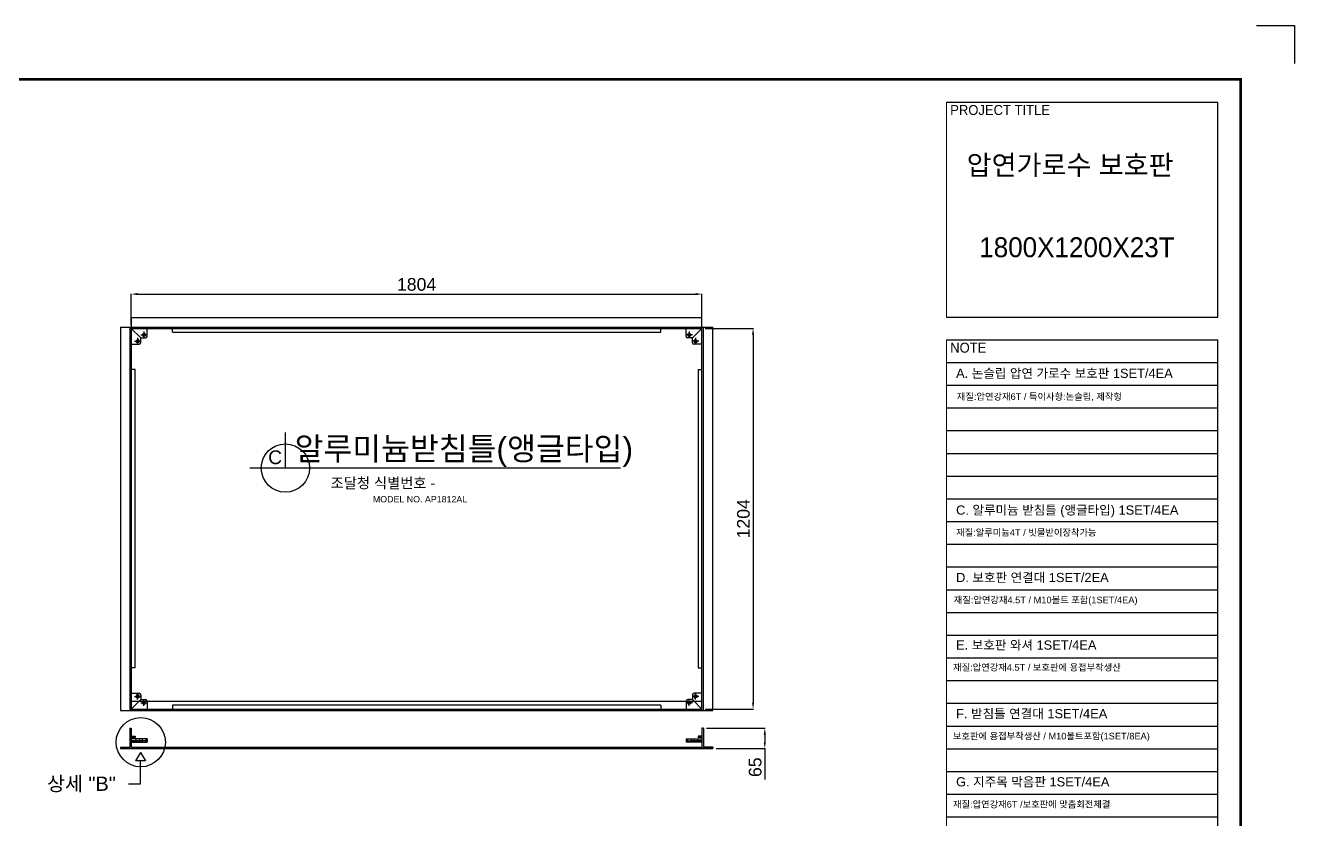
# Model space of a CAD drawing. Header units: millimetres. Extents: x 38142 to 45313, y -49849 to -44778.
# Drawn here: x 41301 to 45313, y -47290 to -44778 of the extents above; entities that cross this region are included whole.
import ezdxf
from ezdxf.enums import TextEntityAlignment as Align

# ---------------------------------------------------------------- set-up
doc = ezdxf.new("R2010")
doc.units = ezdxf.units.MM
doc.layers.add('LAYOUT', color=7, linetype='Continuous')
doc.layers.add('TEXT', color=7, linetype='Continuous')
doc.styles.add('H', font='')
doc.styles.get("Standard").update_dxf_attribs({"font": 'arial.ttf'})
doc.styles.get('H').set_extended_font_data('Dotum')
doc.dimstyles.new('ISO-25', dxfattribs={"dimtxt": 40, "dimasz": 20, "dimexe": 1.25, "dimexo": 10, "dimgap": 10, "dimtad": 1, "dimdec": 0, "dimtxsty": 'Standard', "dimcen": 2.5, "dimclrd": 3, "dimclre": 3, "dimclrt": 3, "dimadec": 0, "dimazin": 0, "dimtfac": 1, "dimtdec": 0, "dimtmove": 0, "dimatfit": 3, "dimfxl": 1, "dimarcsym": 0})

# ---------------------------------------------------------------- blocks, each defined once
blk = doc.blocks.new('*D24')
at = {"color": 3, "lineweight": -2, "transparency": 16777216}
for p, q in [((41636, -45726.7), (41636, -45626.7)), ((41656, -45628), (43420, -45628)), ((43440, -45726.7), (43440, -45626.7))]:
    blk.add_line(p, q, dxfattribs=at)
at = {"color": 3, "transparency": 16777216}
for points in [[(41656, -45624.6), (41656, -45631.3), (41636, -45628)], [(43420, -45624.6), (43420, -45631.3), (43440, -45628)]]:
    blk.add_solid(points, dxfattribs=at)
at = {"layer": 'Defpoints', "color": 0, "transparency": 16777216}
for p in [(43440, -45628), (41636, -45736.7), (43440, -45736.7)]:
    blk.add_point(p, dxfattribs=at)
at = {"color": 3, "transparency": 16777216, "insert": (42538, -45597.6), "char_height": 40, "attachment_point": 5}
blk.add_mtext('1804', dxfattribs=at)
blk = doc.blocks.new('*D25')
at = {"color": 3, "lineweight": -2, "transparency": 16777216}
for p, q in [((43450, -45736.7), (43602.8, -45736.7)), ((43601.6, -45756.7), (43601.6, -46920.7)), ((43450, -46940.7), (43602.8, -46940.7))]:
    blk.add_line(p, q, dxfattribs=at)
at = {"color": 3, "transparency": 16777216}
for points in [[(43598.2, -45756.7), (43604.9, -45756.7), (43601.6, -45736.7)], [(43598.2, -46920.7), (43604.9, -46920.7), (43601.6, -46940.7)]]:
    blk.add_solid(points, dxfattribs=at)
at = {"layer": 'Defpoints', "color": 0, "transparency": 16777216}
for p in [(43440, -45736.7), (43440, -46940.7), (43601.6, -46940.7)]:
    blk.add_point(p, dxfattribs=at)
at = {"color": 3, "transparency": 16777216, "insert": (43571.2, -46338.7), "char_height": 40, "attachment_point": 5, "rotation": 90}
blk.add_mtext('1204', dxfattribs=at)
blk = doc.blocks.new('A$C2E731E15')
at = {"color": 1}
for p, q in [((-10, 0), (10, 0)), ((0, -10), (0, 10))]:
    blk.add_line(p, q, dxfattribs=at)
blk.add_circle((0, 0), 4.5)
at = {"color": 4}
blk.add_arc((0, 0), 5, 270, 180, dxfattribs=at)
blk = doc.blocks.new('A$C600E4CCD')
for p, q in [((0, 6), (0, 0)), ((50, 6), (0, 6)), ((50, 0), (0, 0)), ((50, 6), (50, 0))]:
    blk.add_line(p, q)
at = {"color": 2}
for p, q in [((14, 6), (14, 0)), ((26, 6), (26, 0)), ((34, 6), (34, 0)), ((46, 6), (46, 0))]:
    blk.add_line(p, q, dxfattribs=at)
blk = doc.blocks.new('*D35')
at = {"color": 3, "lineweight": -2}
for p, q in [((43454.5, -47001.1), (43640, -47001.1)), ((43638.7, -47021.1), (43638.7, -47045.6)), ((43484.5, -47065.6), (43640, -47065.6)), ((43638.7, -47065.6), (43638.7, -47163.5))]:
    blk.add_line(p, q, dxfattribs=at)
at = {"color": 3}
for points in [[(43642, -47021.1), (43635.4, -47021.1), (43638.7, -47001.1)], [(43635.4, -47045.6), (43642, -47045.6), (43638.7, -47065.6)]]:
    blk.add_solid(points, dxfattribs=at)
at = {"layer": 'Defpoints', "color": 0}
for p in [(43444.5, -47001.1), (43474.5, -47065.6), (43638.7, -47065.6)]:
    blk.add_point(p, dxfattribs=at)
at = {"color": 3, "insert": (43608.3, -47124.6), "char_height": 40, "attachment_point": 5, "rotation": 90}
blk.add_mtext('65', dxfattribs=at)

msp = doc.modelspace()

# ---------------------------------------------------------------- linework, layer by layer
for p, q in [((45192.7, -44777.9), (45313.5, -44777.9)), ((45313.5, -44777.9), (45313.5, -44898.7)), ((44213.3, -45020.5), (45070.9, -45020.5)), ((45070.9, -45700.5), (45070.9, -45020.5)), ((41601.5, -45732.2), (41601.5, -46945.2)), ((41601.5, -45732.2), (43474.5, -45732.2)), ((41631.5, -45732.2), (41631.5, -46945.2)), ((41636, -45702.2), (41636, -46945.2)), ((41636, -45702.2), (43440, -45702.2)), ((41636, -45736.7), (43440, -45736.7)), ((41636, -45736.7), (41666, -45766.7)), ((41686, -45761.7), (41686, -45736.7)), ((41766, -45748.7), (41766, -45736.7)), ((43310, -45748.7), (43310, -45736.7)), ((43390, -45761.7), (43390, -45736.7)), ((43440, -45736.7), (43410, -45766.7)), ((43440, -46945.2), (43440, -45702.2)), ((43444.5, -46945.2), (43444.5, -45732.2)), ((43474.5, -46945.2), (43474.5, -45732.2)), ((44213.3, -45700.5), (45070.9, -45700.5)), ((41666, -45781.7), (41666, -45766.7)), ((41666, -45766.7), (41681, -45766.7)), ((41766, -45748.7), (43310, -45748.7)), ((43410, -45766.7), (43395, -45766.7)), ((43410, -45781.7), (43410, -45766.7)), ((44213.3, -45772.4), (45070.9, -45772.4)), ((45070.9, -48707.2), (45070.9, -45772.4)), ((41636, -45786.7), (41661, -45786.7)), ((43440, -45786.7), (43415, -45786.7)), ((44213.3, -45844.3), (45070.9, -45844.3)), ((41648, -45866.7), (41636, -45866.7)), ((41648, -46810.7), (41648, -45866.7)), ((43428, -45866.7), (43428, -46810.7)), ((43428, -45866.7), (43440, -45866.7)), ((44213.3, -45916.1), (45070.9, -45916.1)), ((44213.3, -45988), (45070.9, -45988)), ((42123.2, -46178.2), (42123.2, -46065.6)), ((44213.3, -46059.9), (45070.9, -46059.9)), ((44213.3, -46131.8), (45070.9, -46131.8)), ((43182.3, -46178.2), (42010.6, -46178.2)), ((44213.3, -46203.6), (45070.9, -46203.6)), ((44213.3, -46275.5), (45070.9, -46275.5)), ((44213.3, -46347.4), (45070.9, -46347.4)), ((44213.3, -46419.3), (45070.9, -46419.3)), ((44213.3, -46491.1), (45070.9, -46491.1)), ((44213.3, -46563), (45070.9, -46563)), ((44213.3, -46634.9), (45070.9, -46634.9)), ((44213.3, -46706.8), (45070.9, -46706.8)), ((44213.3, -46778.6), (45070.9, -46778.6)), ((41648, -46810.7), (41636, -46810.7)), ((43428, -46810.7), (43440, -46810.7)), ((44213.3, -46850.5), (45070.9, -46850.5)), ((41636, -46890.7), (41661, -46890.7)), ((41666, -46895.7), (41666, -46910.7)), ((43410, -46895.7), (43410, -46910.7)), ((43440, -46890.7), (43415, -46890.7)), ((41636, -46940.7), (41666, -46910.7)), ((41636, -46915.2), (43440, -46915.2)), ((41636, -46940.7), (43440, -46940.7)), ((41666, -46910.7), (41681, -46910.7)), ((41686, -46915.7), (41686, -46940.7)), ((43310, -46928.7), (41766, -46928.7)), ((41766, -46928.7), (41766, -46940.7)), ((43310, -46928.7), (43310, -46940.7)), ((43390, -46915.7), (43390, -46940.7)), ((43410, -46910.7), (43395, -46910.7)), ((43440, -46940.7), (43410, -46910.7)), ((44213.3, -46922.4), (45070.9, -46922.4)), ((41601.5, -46945.2), (43474.5, -46945.2)), ((41631.5, -47001.1), (41631.5, -47061.1)), ((41631.5, -47001.1), (41636, -47001.1)), ((41636, -47001.1), (41636, -47065.6)), ((43440, -47001.1), (43440, -47065.6)), ((43444.5, -47001.1), (43440, -47001.1)), ((43444.5, -47001.1), (43444.5, -47061.1)), ((44213.3, -46994.3), (45070.9, -46994.3)), ((41601.5, -47061.1), (41601.5, -47065.6)), ((41601.5, -47061.1), (41631.5, -47061.1)), ((41636, -47026.1), (41648, -47026.1)), ((41636, -47030.6), (41648, -47030.6)), ((41636, -47041.1), (41666, -47041.1)), ((41636, -47045.6), (41686, -47045.6)), ((41648, -47026.1), (41648, -47030.6)), ((41666, -47041.1), (41666, -47045.6)), ((41686, -47041.1), (41686, -47045.6)), ((43390, -47041.1), (43390, -47045.6)), ((43440, -47045.6), (43390, -47045.6)), ((43440, -47041.1), (43410, -47041.1)), ((43410, -47041.1), (43410, -47045.6)), ((43440, -47026.1), (43428, -47026.1)), ((43428, -47026.1), (43428, -47030.6)), ((43440, -47030.6), (43428, -47030.6)), ((43474.5, -47061.1), (43444.5, -47061.1)), ((43474.5, -47061.1), (43474.5, -47065.6)), ((41601.5, -47065.6), (43474.5, -47065.6)), ((41665.2, -47077.6), (41649, -47104.9)), ((41665.2, -47077.6), (41681.4, -47104.9)), ((43474.5, -47065.6), (43440, -47065.6)), ((44213.3, -47066.1), (45070.9, -47066.1)), ((41681.4, -47104.9), (41649, -47104.9)), ((41665.2, -47177.2), (41665.2, -47104.9)), ((44213.3, -47138), (45070.9, -47138)), ((41627.6, -47177.2), (41665.2, -47177.2)), ((44213.3, -47209.9), (45070.9, -47209.9)), ((44213.3, -47281.8), (45070.9, -47281.8))]:
    msp.add_line(p, q)
at = {"color": 0, "lineweight": 20}
for p, q in [((44213.3, -45700.5), (44213.3, -45020.5)), ((44213.3, -48707.2), (44213.3, -45772.4))]:
    msp.add_line(p, q, dxfattribs=at)
at = {"color": 2}
for p, q in [((41636, -47061.1), (43440, -47061.1)), ((41651.5, -47041.1), (41651.5, -47045.6)), ((41660.5, -47041.1), (41660.5, -47045.6)), ((41671.5, -47041.1), (41671.5, -47045.6)), ((41680.5, -47041.1), (41680.5, -47045.6)), ((43395.5, -47041.1), (43395.5, -47045.6)), ((43404.5, -47041.1), (43404.5, -47045.6)), ((43415.5, -47041.1), (43415.5, -47045.6)), ((43424.5, -47041.1), (43424.5, -47045.6))]:
    msp.add_line(p, q, dxfattribs=at)
at = {"color": 4}
for p, q in [((41651, -47041.1), (41651, -47045.6)), ((41661, -47041.1), (41661, -47045.6)), ((41671, -47041.1), (41671, -47045.6)), ((41681, -47041.1), (41681, -47045.6)), ((43395, -47041.1), (43395, -47045.6)), ((43405, -47041.1), (43405, -47045.6)), ((43415, -47041.1), (43415, -47045.6)), ((43425, -47041.1), (43425, -47045.6))]:
    msp.add_line(p, q, dxfattribs=at)
for centre, radius in [((42123.2, -46178.2), 76.3), ((41666, -47045.6), 77.8)]:
    msp.add_circle(centre, radius)
for centre, start, end in [((41681, -45761.7), 270, 0), ((43395, -45761.7), 180, 270), ((41661, -45781.7), 270, 0), ((43415, -45781.7), 180, 270), ((41661, -46895.7), 0, 90), ((43415, -46895.7), 90, 180), ((41681, -46915.7), 0, 90), ((43395, -46915.7), 90, 180)]:
    msp.add_arc(centre, 5, start, end)
at = {"layer": 'LAYOUT'}
for p, q in [((45142.7, -44948.7), (43029.6, -44948.7)), ((45142.7, -45423), (45142.7, -44948.7))]:
    msp.add_line(p, q, dxfattribs=at)
at = {"layer": 'LAYOUT', "const_width": 8.54}
msp.add_lwpolyline([(38312.5, -49678.6), (45142.7, -49678.6), (45142.7, -44948.7), (38312.5, -44948.7)], close=True, dxfattribs=at)

# ---------------------------------------------------------------- block references
for p, rotation in [((41656, -45776.7), 269.9999999999999), ((41676, -45756.7), 269.9999999999999), ((43400, -45756.7), 180), ((43420, -45776.7), 180), ((43420, -46900.7), 90), ((43400, -46920.7), 90)]:
    msp.add_blockref('A$C2E731E15', p, dxfattribs=dict(rotation=rotation))
for name, p in [('A$C2E731E15', (41656, -46900.7)), ('A$C2E731E15', (41676, -46920.7)), ('A$C600E4CCD', (41636, -47041.1))]:
    msp.add_blockref(name, p)
at = {"xscale": -1}
msp.add_blockref('A$C600E4CCD', (43440, -47041.1), dxfattribs=at)

# ---------------------------------------------------------------- texts
at = {"style": 'H'}
for s, height, p in [('PROJECT TITLE', 31.445, (44224.8, -45061.3)), ('압연가로수 보호판', 62.89, (44276.7, -45251.2)), ('1800X1200X23T', 62.89, (44316.6, -45511.2)), ('NOTE', 31.44, (44224.8, -45813.1))]:
    msp.add_text(s, height=height, dxfattribs=at).set_placement(p)
for s, height, p in [('A. 논슬립 압연 가로수 보호판 1SET/4EA', 29.04, (44243.4, -45893)), ('재질:압연강재6T / 특이사항:논슬립, 제작형', 20.909, (44245.7, -45962.6)), ('C', 43.6, (42068.8, -46165.9)), ('조달청 식별번호 - ', 33, (42266.5, -46242.1)), ('MODEL NO. AP1812AL', 20, (42399.8, -46286.9)), ('C. 알루미늄 받침틀 (앵글타입) 1SET/4EA', 29.04, (44243.4, -46325.6)), ('재질:알루미늄4T / 빗물받이장착가능', 20.909, (44243.6, -46392.6)), ('D. 보호판 연결대 1SET/2EA', 29.04, (44243.4, -46539)), (' 재질:압연강재4.5T / M10볼트 포함(1SET/4EA)', 20.909, (44227.9, -46606)), ('E. 보호판 와셔 1SET/4EA', 29.04, (44243.4, -46752.4)), ('재질:압연강재4.5T / 보호판에 용접부착생산', 20.909, (44233.9, -46819.3)), ('F. 받침틀 연결대 1SET/4EA', 29.04, (44243.4, -46969.7)), ('  보호판에 용접부착생산 / M10볼트포함(1SET/8EA)', 20.909, (44217.4, -47036.7)), ('G. 지주목 막음판 1SET/4EA', 29.04, (44243.4, -47185.3)), ('  재질:압연강재6T /보호판에 맞춤회전체결', 20.909, (44217.4, -47252.3))]:
    msp.add_text(s, height=height).set_placement(p)
at = {"color": 4}
msp.add_text('상세 "B"', height=45, dxfattribs=at).set_placement((41370.2, -47199.3))
at = {"layer": 'TEXT'}
msp.add_text('알루미늄받침틀(앵글타입)', height=72.6, dxfattribs=at).set_placement((42687.5, -46153.1), align=Align.CENTER)

# ---------------------------------------------------------------- dimensions: what is measured, and where the dimension line sits
dim = msp.add_linear_dim(base=(43440, -45628), p1=(41636, -45736.7), p2=(43440, -45736.7), dimstyle='ISO-25')
dim.commit()
dim.dimension.update_dxf_attribs({"geometry": '*D24', "text_midpoint": (42538, -45597.6)})
for base, p1, p2, picture, middle in [((43601.6, -46940.7), (43440, -45736.7), (43440, -46940.7), '*D25', (43571.2, -46338.7)), ((43638.7054503, -47065.6423211), (43444.4719222, -47001.1423211), (43474.4719222, -47065.6423211), '*D35', (43608.2825308, -47124.5509159))]:
    dim = msp.add_linear_dim(base=base, p1=p1, p2=p2, angle=90, dimstyle='ISO-25')
    dim.commit()
    dim.dimension.update_dxf_attribs({"geometry": picture, "text_midpoint": middle})

doc.saveas('drawing.dxf')
